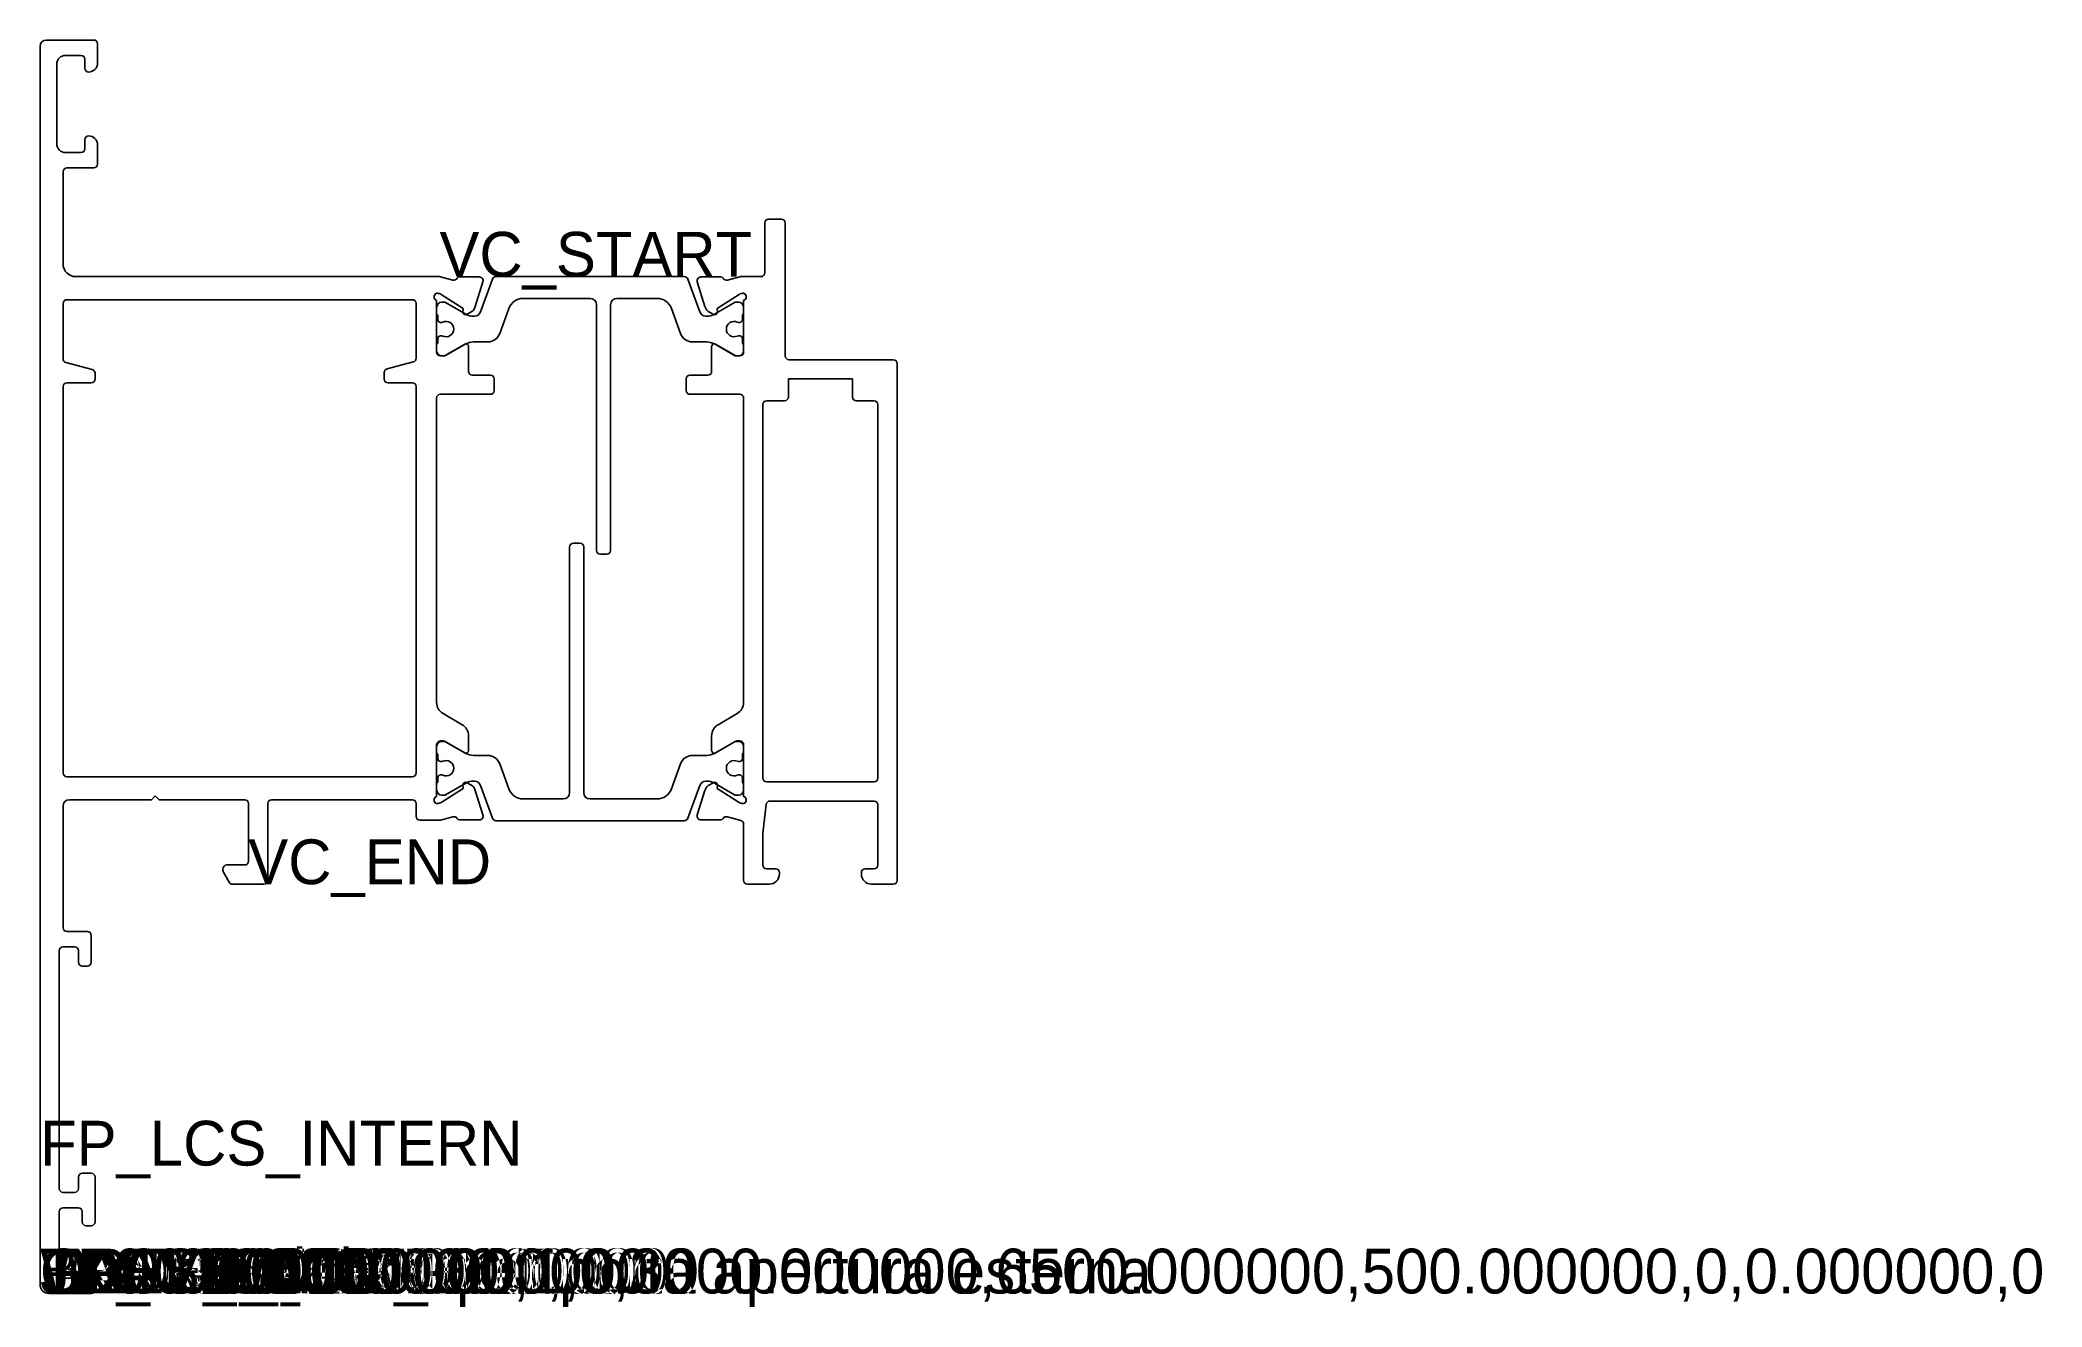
# Model space of a CAD drawing. Header units: metres. Extents: x 89 to 246, y 119 to 218.
import ezdxf

# ---------------------------------------------------------------- set-up
doc = ezdxf.new("R2010")
doc.units = ezdxf.units.M

msp = doc.modelspace()

# ---------------------------------------------------------------- linework, layer by layer
for p, q in [((89.014975, 121.102265), (89.014975, 217.902265)), ((89.514975, 218.402265), (93.214975, 218.402265)), ((93.514975, 218.102265), (93.514975, 216.602265)), ((90.314975, 216.502265), (90.314975, 210.302265)), ((92.214975, 217.202265), (91.014975, 217.202265)), ((92.514975, 216.202265), (92.514975, 216.902265)), ((92.514975, 209.902265), (92.514975, 210.602265)), ((93.514975, 210.202265), (93.514975, 208.702265)), ((91.014975, 209.602265), (92.214975, 209.602265)), ((93.214975, 208.402265), (91.114975, 208.402265)), ((90.814975, 208.102265), (90.814975, 200.902265)), ((145.664974, 200.202265), (145.664974, 204.102265)), ((145.964974, 204.402265), (146.964974, 204.402265)), ((147.264974, 204.102265), (147.264974, 193.702265)), ((91.814975, 199.902265), (120.23729, 199.902265)), ((120.313754, 199.892357), (120.23729, 199.902265)), ((120.313754, 199.892357), (121.275957, 199.638735)), ((121.801687, 199.87778), (123.352781, 199.87778)), ((123.639051, 199.48806), (123.037086, 197.567391)), ((123.442154, 197.152731), (124.371057, 199.704872)), ((124.652965, 199.902265), (139.376986, 199.902265)), ((139.658893, 199.704872), (140.587797, 197.152731)), ((140.992863, 197.567363), (140.390899, 199.488032)), ((140.677168, 199.877753), (142.228262, 199.877753)), ((142.753992, 199.638707), (143.7163, 199.892357)), ((143.792764, 199.902265), (143.7163, 199.892357)), ((143.792764, 199.902265), (145.364974, 199.902265)), ((90.814975, 193.475542), (90.814975, 197.802265)), ((91.114975, 198.102265), (118.114975, 198.102265)), ((118.414975, 197.802265), (118.414975, 193.529131)), ((120.053257, 198.602265), (120.014975, 198.602265)), ((120.014975, 198.03658), (120.014975, 194.002265)), ((120.014975, 197.075471), (120.014975, 197.502265)), ((122.082865, 197.424789), (120.374768, 198.508853)), ((120.414975, 197.902265), (120.62142, 197.902265)), ((120.721364, 197.875503), (122.303308, 196.962843)), ((122.070768, 197.136368), (122.082865, 197.424789)), ((125.665127, 197.41269), (124.954495, 195.460245)), ((132.014969, 198.202265), (126.792758, 198.202265)), ((132.514969, 178.502265), (132.514969, 197.702265)), ((133.614969, 197.702265), (133.614969, 178.502265)), ((137.237193, 198.202265), (134.114969, 198.202265)), ((139.075456, 195.460245), (138.364824, 197.41269)), ((141.726643, 196.962843), (143.308586, 197.875503)), ((143.655181, 198.508825), (141.947084, 197.424762)), ((141.947084, 197.424762), (141.959181, 197.13634)), ((143.408531, 197.902265), (143.614975, 197.902265)), ((144.014974, 198.602238), (143.976692, 198.602238)), ((144.014974, 194.002238), (144.014974, 198.036552)), ((144.014975, 197.502265), (144.014975, 197.075471)), ((120.114975, 196.527265), (120.114975, 196.902265)), ((120.426782, 196.327265), (120.314975, 196.327265)), ((120.426782, 196.327265), (120.51133, 196.346015)), ((122.644317, 197.097672), (122.363246, 196.950743)), ((122.902975, 196.802265), (122.965038, 196.802265)), ((141.064912, 196.802265), (141.126976, 196.802265)), ((141.666703, 196.950716), (141.385633, 197.097645)), ((143.518621, 196.346015), (143.603169, 196.327265)), ((143.714975, 196.327265), (143.603169, 196.327265)), ((143.914975, 196.902265), (143.914975, 196.527265)), ((120.014975, 194.102265), (120.014975, 194.52906)), ((120.114975, 194.702265), (120.114975, 195.077265)), ((120.314975, 195.277265), (120.426782, 195.277265)), ((120.51133, 195.258515), (120.426782, 195.277265)), ((120.68459, 193.742458), (122.214975, 194.626026)), ((122.303308, 194.641688), (120.721364, 193.729028)), ((122.514975, 194.452821), (122.514975, 192.502279)), ((124.014802, 194.802265), (122.902975, 194.802265)), ((141.126976, 194.802265), (140.015148, 194.802265)), ((141.514974, 192.502252), (141.514974, 194.452793)), ((143.308586, 193.729028), (141.726643, 194.641688)), ((141.814974, 194.625998), (143.345359, 193.74243)), ((143.603169, 195.277265), (143.518621, 195.258515)), ((143.603169, 195.277265), (143.714975, 195.277265)), ((143.914975, 195.077265), (143.914975, 194.702265)), ((144.014975, 194.52906), (144.014975, 194.102265)), ((93.092621, 192.63505), (91.03733, 193.185764)), ((118.192621, 193.239354), (116.13733, 192.68864)), ((120.314975, 193.702265), (120.53459, 193.702265)), ((120.62142, 193.702265), (120.414975, 193.702265)), ((143.614975, 193.702265), (143.408531, 193.702265)), ((143.495359, 193.702238), (143.714974, 193.702238)), ((147.564974, 193.402265), (155.715232, 193.402265)), ((156.015232, 193.102265), (156.015232, 152.702238)), ((90.814975, 161.102265), (90.814975, 191.302265)), ((91.114975, 191.602265), (93.014975, 191.602265)), ((93.314975, 191.902265), (93.314975, 192.345272)), ((115.914975, 192.398862), (115.914975, 191.902265)), ((116.214975, 191.602265), (118.114975, 191.602265)), ((118.414975, 191.302265), (118.414975, 161.102265)), ((122.814975, 192.202279), (124.214975, 192.202279)), ((124.514975, 191.902279), (124.514975, 191.002279)), ((139.514974, 191.002252), (139.514974, 191.902252)), ((139.814974, 192.202252), (141.214974, 192.202252)), ((147.515723, 190.502238), (147.515723, 191.902265)), ((147.515723, 191.902265), (152.515232, 191.902265)), ((152.515232, 191.902265), (152.515232, 190.502238)), ((120.014975, 190.402279), (120.014975, 166.604487)), ((124.214975, 190.702279), (120.314975, 190.702279)), ((143.714974, 190.702252), (139.814974, 190.702252)), ((144.014974, 166.604459), (144.014974, 190.402252)), ((145.515723, 160.702238), (145.515723, 189.902238)), ((145.815723, 190.202238), (147.215723, 190.202238)), ((152.815232, 190.202238), (154.215232, 190.202238)), ((154.515232, 189.902238), (154.515232, 160.702238)), ((130.414981, 159.567295), (130.414981, 178.767295)), ((130.714981, 179.067295), (131.214981, 179.067295)), ((131.514981, 178.767295), (131.514981, 159.567295)), ((133.314969, 178.202265), (132.814969, 178.202265)), ((120.514975, 165.738461), (122.014975, 164.872436)), ((142.014974, 164.872408), (143.514974, 165.738434)), ((120.014975, 163.302265), (120.014975, 159.267951)), ((120.014975, 162.7405), (120.014975, 163.167295)), ((120.53459, 163.602265), (120.314975, 163.602265)), ((120.414975, 163.567295), (120.62142, 163.567295)), ((122.214975, 162.678505), (120.68459, 163.562073)), ((120.721364, 163.540532), (122.303308, 162.627872)), ((122.514975, 164.006411), (122.514975, 162.85171)), ((141.514974, 162.851682), (141.514974, 164.006383)), ((141.726643, 162.627872), (143.308586, 163.540532)), ((143.345359, 163.562045), (141.814974, 162.678477)), ((143.408531, 163.567295), (143.614975, 163.567295)), ((143.714974, 163.602238), (143.495359, 163.602238)), ((144.014974, 159.267923), (144.014974, 163.302238)), ((144.014975, 163.167295), (144.014975, 162.7405)), ((120.114975, 162.192295), (120.114975, 162.567295)), ((120.426782, 161.992295), (120.314975, 161.992295)), ((120.426782, 161.992295), (120.51133, 162.011045)), ((122.902975, 162.467295), (124.014802, 162.467295)), ((124.954495, 161.809315), (125.665127, 159.856871)), ((138.364824, 159.856871), (139.075456, 161.809315)), ((140.015148, 162.467295), (141.126976, 162.467295)), ((143.518621, 162.011045), (143.603169, 161.992295)), ((143.714975, 161.992295), (143.603169, 161.992295)), ((143.914975, 162.567295), (143.914975, 162.192295)), ((118.114975, 160.802265), (91.114975, 160.802265)), ((120.014975, 159.767295), (120.014975, 160.19409)), ((120.114975, 160.367295), (120.114975, 160.742295)), ((120.314975, 160.942295), (120.426782, 160.942295)), ((120.374768, 158.795678), (122.082865, 159.879742)), ((120.51133, 160.923545), (120.426782, 160.942295)), ((122.303308, 160.306717), (120.721364, 159.394058)), ((122.082865, 159.879742), (122.070768, 160.168163)), ((122.363246, 160.353788), (122.644317, 160.206859)), ((122.965038, 160.467295), (122.902975, 160.467295)), ((123.037086, 159.73714), (123.639051, 157.816471)), ((124.371057, 157.564689), (123.442154, 160.116829)), ((140.587797, 160.116829), (139.658893, 157.564689)), ((140.390899, 157.816444), (140.992863, 159.737112)), ((141.126976, 160.467295), (141.064912, 160.467295)), ((141.385633, 160.206831), (141.666703, 160.35376)), ((143.308586, 159.394058), (141.726643, 160.306717)), ((141.959181, 160.168135), (141.947084, 159.879714)), ((141.947084, 159.879714), (143.655181, 158.795651)), ((143.603169, 160.942295), (143.518621, 160.923545)), ((143.603169, 160.942295), (143.714975, 160.942295)), ((143.914975, 160.742295), (143.914975, 160.367295)), ((144.014975, 160.19409), (144.014975, 159.767295)), ((154.215232, 160.402238), (145.815723, 160.402238)), ((90.814975, 158.503376), (90.814975, 149.002265)), ((97.714975, 159.003376), (91.314975, 159.003376)), ((98.014975, 159.303376), (97.714975, 159.003376)), ((98.314975, 159.003376), (98.014975, 159.303376)), ((105.014975, 159.003376), (98.314975, 159.003376)), ((105.314975, 154.202265), (105.314975, 158.703376)), ((106.814975, 158.703376), (106.814975, 152.702265)), ((118.114975, 159.003376), (107.114975, 159.003376)), ((118.414975, 157.702265), (118.414975, 158.703376)), ((120.014975, 158.702265), (120.053257, 158.702265)), ((120.62142, 159.367295), (120.414975, 159.367295)), ((126.792758, 159.067295), (129.914981, 159.067295)), ((132.014981, 159.067295), (137.237193, 159.067295)), ((143.614975, 159.367295), (143.408531, 159.367295)), ((143.976692, 158.702238), (144.014974, 158.702238)), ((145.779012, 158.637981), (145.510723, 156.402238)), ((154.215232, 158.902238), (146.076875, 158.902238)), ((154.515232, 153.902238), (154.515232, 158.602238)), ((120.23729, 157.402265), (118.714975, 157.402265)), ((120.23729, 157.402265), (120.313754, 157.412174)), ((121.275957, 157.665796), (120.313754, 157.412174)), ((123.352781, 157.42675), (121.801687, 157.42675)), ((139.376986, 157.367295), (124.652965, 157.367295)), ((142.228262, 157.426723), (140.677168, 157.426723)), ((143.791438, 157.392313), (142.753992, 157.665769)), ((144.015216, 152.702221), (144.014974, 157.102238)), ((145.510723, 156.402238), (145.510723, 153.902238)), ((103.314975, 153.48265), (103.314975, 153.602265)), ((103.614975, 153.902265), (105.014975, 153.902265)), ((145.810723, 153.602238), (146.515232, 153.602238)), ((153.515232, 153.602238), (154.215232, 153.602238)), ((103.805723, 152.552265), (103.355168, 153.33265)), ((106.514975, 152.402265), (104.065531, 152.402265)), ((146.015232, 152.402238), (144.315216, 152.402238)), ((146.815232, 153.302238), (146.815232, 153.202238)), ((153.215232, 153.202238), (153.215232, 153.302238)), ((155.715232, 152.402238), (154.015232, 152.402238)), ((91.114975, 148.702265), (92.714975, 148.702265)), ((90.514975, 147.202265), (90.514975, 128.602265)), ((91.714975, 147.502265), (90.814975, 147.502265)), ((92.014975, 146.302265), (92.014975, 147.202265)), ((93.014975, 148.402265), (93.014975, 146.302265)), ((92.714975, 146.002265), (92.314975, 146.002265)), ((92.014975, 128.602265), (92.014975, 129.502265)), ((92.314975, 129.802265), (93.014975, 129.802265)), ((93.314975, 129.502265), (93.314975, 126.002265)), ((90.514975, 126.802265), (90.514975, 121.902265)), ((90.814975, 128.302265), (91.714975, 128.302265)), ((92.014975, 127.102265), (90.814975, 127.102265)), ((92.314975, 126.002265), (92.314975, 126.802265)), ((93.014975, 125.702265), (92.614975, 125.702265)), ((92.314975, 121.902265), (92.314975, 122.702265)), ((92.614975, 123.002265), (93.014975, 123.002265)), ((93.314975, 122.702265), (93.314975, 120.702265)), ((90.814975, 121.602265), (92.014975, 121.602265)), ((93.014975, 120.402265), (89.714975, 120.402265))]:
    msp.add_line(p, q)
for centre, radius, start, end in [((89.514975, 217.902265), 0.5, 90, 180), ((93.214975, 218.102265), 0.3, 0, 90), ((91.014975, 216.502265), 0.7, 90, 180), ((92.214975, 216.902265), 0.3, 0, 90), ((92.814975, 216.202265), 0.3, 180, 270), ((92.814975, 216.602265), 0.7, 270, 0), ((91.014975, 210.302265), 0.7, 180, 270), ((92.214975, 209.902265), 0.3, 270, 0), ((92.814975, 210.602265), 0.3, 90, 180), ((92.814975, 210.202265), 0.7, 0, 90), ((91.114975, 208.102265), 0.3, 90, 180), ((93.214975, 208.702265), 0.3, 270, 0), ((145.964974, 204.102265), 0.3, 90, 180), ((146.964974, 204.102265), 0.3, 0, 90), ((91.814975, 200.902265), 1, 180, 270), ((121.365678, 199.925004), 0.3, 252.598279, 330.367342), ((121.800285, 199.677785), 0.2, 90, 150.367342), ((123.352781, 199.57778), 0.3, 342.598279, 90), ((124.652965, 199.602265), 0.3, 90, 160), ((139.376986, 199.602265), 0.3, 20, 90), ((140.677168, 199.577753), 0.3, 90, 197.401721), ((142.229665, 199.677758), 0.2, 29.632658, 90), ((142.664271, 199.924976), 0.3, 209.632658, 287.401721), ((145.364974, 200.202265), 0.3, 270, 0), ((91.114975, 197.802265), 0.3, 90, 180), ((118.114975, 197.802265), 0.3, 0, 90), ((120.114975, 198.319423), 0.3, 109.471221, 250.528779), ((120.414975, 197.502265), 0.4, 90, 180), ((120.053257, 198.002265), 0.6, 57.598279, 90), ((120.62142, 197.702265), 0.2, 60.018361, 90), ((122.273701, 197.806646), 0.8, 297.598279, 342.598279), ((126.792758, 197.002265), 1.2, 90, 160), ((132.014969, 197.702265), 0.5, 0, 90), ((134.114969, 197.702265), 0.5, 90, 180), ((137.237193, 197.002265), 1.2, 20, 90), ((141.756248, 197.806619), 0.8, 197.401721, 242.401721), ((143.408531, 197.702265), 0.2, 90, 119.981639), ((143.614975, 197.502265), 0.4, 0, 90), ((143.976692, 198.002238), 0.6, 90, 122.401721), ((143.914974, 198.319395), 0.3, 289.471221, 70.528779), ((120.214975, 197.075471), 0.2, 180, 240), ((120.314975, 196.527265), 0.2, 180, 270), ((120.764975, 195.802265), 0.6, 0, 115.007833), ((120.764975, 195.802265), 0.6, 244.992167, 0), ((122.270592, 197.127987), 0.2, 180, 297.598279), ((122.902975, 198.002265), 1.2, 240.018361, 270), ((122.965038, 197.302265), 0.5, 270, 342.598279), ((141.064912, 197.302265), 0.5, 197.401721, 270), ((141.126976, 198.002265), 1.2, 270, 299.981639), ((141.759357, 197.127959), 0.2, 242.401721, 0), ((143.264975, 195.802265), 0.6, 64.992167, 180), ((143.264975, 195.802265), 0.6, 180, 295.007833), ((143.714975, 196.527265), 0.2, 270, 0), ((143.814975, 197.075471), 0.2, 300, 0), ((120.214975, 194.52906), 0.2, 120, 180), ((120.414975, 194.102265), 0.4, 180, 270), ((120.314975, 195.077265), 0.2, 90, 180), ((122.314975, 194.452821), 0.2, 0, 120), ((122.902975, 193.602265), 1.2, 90, 119.981639), ((124.014802, 195.802265), 1, 270, 340), ((140.015148, 195.802265), 1, 200, 270), ((141.126976, 193.602265), 1.2, 60.018361, 90), ((141.714974, 194.452793), 0.2, 60, 180), ((143.614975, 194.102265), 0.4, 270, 0), ((143.714975, 195.077265), 0.2, 0, 90), ((143.814975, 194.52906), 0.2, 0, 60), ((91.114975, 193.475542), 0.3, 180, 255), ((93.014975, 192.345272), 0.3, 0, 75), ((116.214975, 192.398862), 0.3, 105, 180), ((118.114975, 193.529131), 0.3, 285, 0), ((120.314975, 194.002265), 0.3, 180, 270), ((120.53459, 194.002265), 0.3, 270, 300), ((120.62142, 193.902265), 0.2, 270, 299.981639), ((122.814975, 192.502279), 0.3, 180, 270), ((141.214974, 192.502252), 0.3, 270, 0), ((143.408531, 193.902265), 0.2, 240.018361, 270), ((143.495359, 194.002238), 0.3, 240, 270), ((143.714974, 194.002238), 0.3, 270, 0), ((147.564974, 193.702265), 0.3, 180, 270), ((155.715232, 193.102265), 0.3, 0, 90), ((91.114975, 191.302265), 0.3, 90, 180), ((93.014975, 191.902265), 0.3, 270, 0), ((116.214975, 191.902265), 0.3, 180, 270), ((118.114975, 191.302265), 0.3, 0, 90), ((124.214975, 191.902279), 0.3, 0, 90), ((124.214975, 191.002279), 0.3, 270, 0), ((139.814974, 191.902252), 0.3, 90, 180), ((139.814974, 191.002252), 0.3, 180, 270), ((120.314975, 190.402279), 0.3, 90, 180), ((143.714974, 190.402252), 0.3, 0, 90), ((145.815723, 189.902238), 0.3, 90, 180), ((147.215723, 190.502238), 0.3, 270, 0), ((152.815232, 190.502238), 0.3, 180, 270), ((154.215232, 189.902238), 0.3, 0, 90), ((130.714981, 178.767295), 0.3, 90, 180), ((131.214981, 178.767295), 0.3, 0, 90), ((132.814969, 178.502265), 0.3, 180, 270), ((133.314969, 178.502265), 0.3, 270, 0), ((121.014975, 166.604487), 1, 180, 240), ((143.014974, 166.604459), 1, 299.999999, 0), ((121.514975, 164.006411), 1, 0, 60), ((142.514974, 164.006383), 1, 119.999999, 180), ((120.314975, 163.302265), 0.3, 90, 180), ((120.414975, 163.167295), 0.4, 90, 180), ((120.53459, 163.302265), 0.3, 60, 90), ((120.62142, 163.367295), 0.2, 60.018361, 90), ((122.314975, 162.85171), 0.2, 240, 0), ((141.714974, 162.851682), 0.2, 180, 300), ((143.408531, 163.367295), 0.2, 90, 119.981639), ((143.495359, 163.302238), 0.3, 90, 120), ((143.614975, 163.167295), 0.4, 0, 90), ((143.714974, 163.302238), 0.3, 0, 90), ((120.214975, 162.7405), 0.2, 180, 240), ((120.314975, 162.192295), 0.2, 180, 270), ((120.764975, 161.467295), 0.6, 0, 115.007833), ((120.764975, 161.467295), 0.6, 244.992167, 0), ((122.902975, 163.667295), 1.2, 240.018361, 270), ((124.014802, 161.467295), 1, 20, 90), ((140.015148, 161.467295), 1, 90, 160), ((141.126976, 163.667295), 1.2, 270, 299.981639), ((143.264975, 161.467295), 0.6, 64.992167, 180), ((143.264975, 161.467295), 0.6, 180, 295.007833), ((143.714975, 162.192295), 0.2, 270, 0), ((143.814975, 162.7405), 0.2, 300, 0), ((91.114975, 161.102265), 0.3, 180, 270), ((118.114975, 161.102265), 0.3, 270, 0), ((120.214975, 160.19409), 0.2, 120, 180), ((120.414975, 159.767295), 0.4, 180, 270), ((120.314975, 160.742295), 0.2, 90, 180), ((122.270592, 160.176544), 0.2, 62.401721, 180), ((122.902975, 159.267295), 1.2, 90, 119.981639), ((122.273701, 159.497885), 0.8, 17.401721, 62.401721), ((122.965038, 159.967295), 0.5, 17.401721, 90), ((126.792758, 160.267295), 1.2, 200, 270), ((137.237193, 160.267295), 1.2, 270, 340), ((141.064912, 159.967295), 0.5, 90, 162.598279), ((141.756248, 159.497857), 0.8, 117.598279, 162.598279), ((141.126976, 159.267295), 1.2, 60.018361, 90), ((141.759357, 160.176517), 0.2, 0, 117.598279), ((143.614975, 159.767295), 0.4, 270, 0), ((143.714975, 160.742295), 0.2, 0, 90), ((143.814975, 160.19409), 0.2, 0, 60), ((145.815723, 160.702238), 0.3, 180, 270), ((154.215232, 160.702238), 0.3, 270, 0), ((91.314975, 158.503376), 0.5, 90, 180), ((105.014975, 158.703376), 0.3, 0, 90), ((107.114975, 158.703376), 0.3, 90, 180), ((118.114975, 158.703376), 0.3, 0, 90), ((120.114975, 158.985108), 0.3, 109.471221, 250.528779), ((120.053257, 159.302265), 0.6, 270, 302.401721), ((120.62142, 159.567295), 0.2, 270, 299.981639), ((129.914981, 159.567295), 0.5, 270, 0), ((132.014981, 159.567295), 0.5, 180, 270), ((143.408531, 159.567295), 0.2, 240.018361, 270), ((143.976692, 159.302238), 0.6, 237.598279, 270), ((143.914974, 158.985081), 0.3, 289.471221, 70.528779), ((146.076875, 158.602238), 0.3, 90, 173.157227), ((154.215232, 158.602238), 0.3, 0, 90), ((118.714975, 157.702265), 0.3, 180, 270), ((121.365678, 157.379527), 0.3, 29.632658, 107.401721), ((121.800285, 157.626746), 0.2, 209.632658, 270), ((123.352781, 157.72675), 0.3, 270, 17.401721), ((124.652965, 157.667295), 0.3, 200, 270), ((139.376986, 157.667295), 0.3, 270, 340), ((140.677168, 157.726723), 0.3, 162.598279, 270), ((142.229665, 157.626718), 0.2, 270, 330.367342), ((142.664271, 157.379499), 0.3, 72.598279, 150.367342), ((143.714974, 157.102221), 0.3, 0, 75.233538), ((103.614975, 153.602265), 0.3, 90, 180), ((103.614975, 153.48265), 0.3, 180, 210), ((105.014975, 154.202265), 0.3, 270, 0), ((145.810723, 153.902238), 0.3, 180, 270), ((146.515232, 153.302238), 0.3, 0, 90), ((153.515232, 153.302238), 0.3, 90, 180), ((154.215232, 153.902238), 0.3, 270, 0), ((104.065531, 152.702265), 0.3, 210, 270), ((106.514975, 152.702265), 0.3, 270, 0), ((144.315216, 152.702238), 0.3, 180, 270), ((146.015232, 153.202238), 0.8, 270, 0), ((154.015232, 153.202238), 0.8, 180, 270), ((155.715232, 152.702238), 0.3, 270, 0), ((91.114975, 149.002265), 0.3, 180, 270), ((92.714975, 148.402265), 0.3, 0, 90), ((90.814975, 147.202265), 0.3, 90, 180), ((91.714975, 147.202265), 0.3, 0, 90), ((92.314975, 146.302265), 0.3, 180, 270), ((92.714975, 146.302265), 0.3, 270, 0), ((90.814975, 128.602265), 0.3, 180, 270), ((91.714975, 128.602265), 0.3, 270, 0), ((92.314975, 129.502265), 0.3, 90, 180), ((93.014975, 129.502265), 0.3, 0, 90), ((90.814975, 126.802265), 0.3, 90, 180), ((92.014975, 126.802265), 0.3, 0, 90), ((92.614975, 126.002265), 0.3, 180, 270), ((93.014975, 126.002265), 0.3, 270, 0), ((92.614975, 122.702265), 0.3, 90, 180), ((93.014975, 122.702265), 0.3, 0, 90), ((89.714975, 121.102265), 0.7, 180, 270), ((90.814975, 121.902265), 0.3, 180, 270), ((92.014975, 121.902265), 0.3, 270, 0), ((93.014975, 120.702265), 0.3, 270, 0)]:
    msp.add_arc(centre, radius, start, end)

# ---------------------------------------------------------------- texts
for tag, p in [('VC_START', (120.23729, 199.902265)), ('VC_END', (105.290253, 152.402265)), ('FP_LCS_INTERN', (89.014975, 130.402265)), ('WX:0.000000', (89.014975, 120.402265)), ('WY:0.000000', (89.014975, 120.402265)), ('JX:0.000000', (89.014975, 120.402265)), ('JY:0.000000', (89.014975, 120.402265)), ('TDEV:0.000000', (89.014975, 120.402265)), ('TDEV2:0.000000', (89.014975, 120.402265)), ('TDEV3:0.000000', (89.014975, 120.402265)), ('TDEV4:0.000000', (89.014975, 120.402265)), ('TDEV5:0.000000', (89.014975, 120.402265)), ('OPTI:500.000000,1,0,3000.000000,6500.000000,500.000000,0,0.000000,0', (89.014975, 120.402265)), ('GLASS_MIN:0.000000', (89.014975, 120.402265)), ('GLASS_MAX:0.000000', (89.014975, 120.402265)), ('DESC:Telaio T per porta apertura esterna', (89.014975, 120.402265)), ('DENS:1.940000', (89.014975, 120.402265)), ('FRONT_VIEW', (89.014975, 120.402265)), ('BL01:6800.000000,,1', (89.014975, 120.402265)), ('PANE_WIDTH:0.000000', (89.014975, 120.402265)), ('FP_LCS_ORIG', (89.014975, 120.402265)), ('FP_LCS_HOT', (99.014975, 120.402265))]:
    msp.add_attdef(tag, p, '', height=3.5)

doc.saveas('drawing.dxf')
